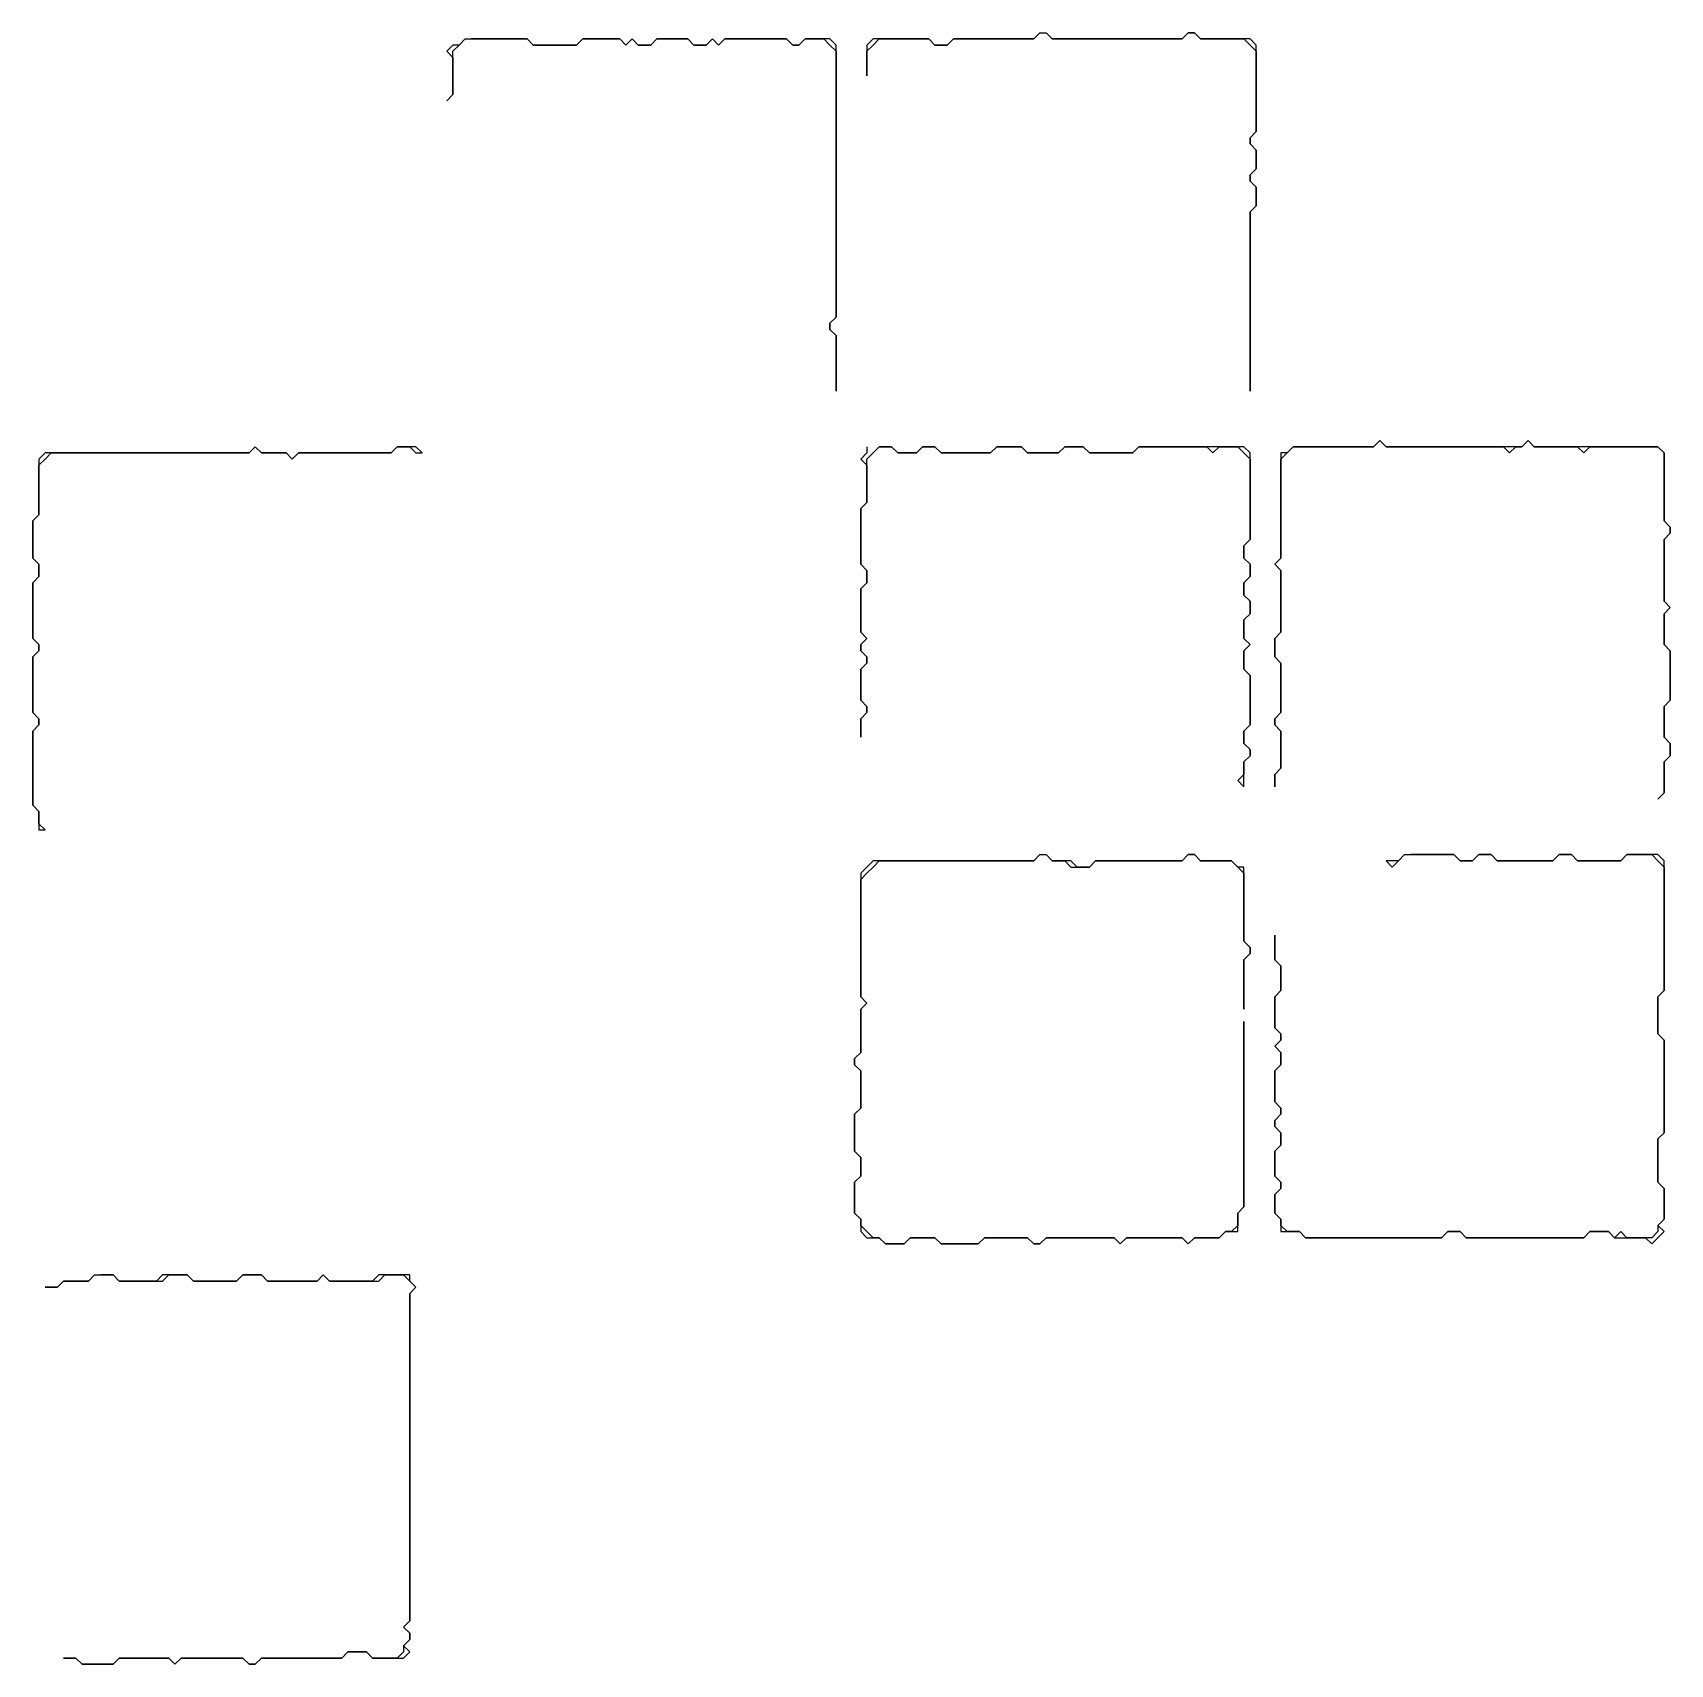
# Model space of a CAD drawing. Header units: metres. Extents: x 0 to 600, y 0 to 400.
# Drawn here: x 99.55 to 138.99, y 111.31 to 150.6 of the extents above; entities that cross this region are included whole.
import ezdxf

# ---------------------------------------------------------------- set-up
doc = ezdxf.new("R2010")
doc.units = ezdxf.units.M

msp = doc.modelspace()

# ---------------------------------------------------------------- linework, layer by layer
for points in [[(109.97, 150.446), (109.821, 150.298), (109.673, 150.298), (109.524, 150.149), (109.673, 150), (109.673, 149.851), (109.673, 149.702), (109.673, 149.554), (109.673, 149.405), (109.673, 149.256), (109.673, 149.107), (109.524, 148.958), (109.673, 149.107), (109.673, 149.256), (109.673, 149.405), (109.673, 149.554), (109.673, 149.702), (109.673, 149.851), (109.673, 150), (109.673, 150.149), (109.821, 150.298), (109.97, 150.446), (110.119, 150.446), (110.268, 150.446), (110.417, 150.446), (110.565, 150.446), (110.714, 150.446), (110.863, 150.446), (111.012, 150.446), (111.161, 150.446), (111.31, 150.446), (111.458, 150.446), (111.607, 150.298), (111.756, 150.298), (111.905, 150.298), (112.054, 150.298), (112.202, 150.298), (112.351, 150.298), (112.5, 150.298), (112.649, 150.298), (112.798, 150.446), (112.946, 150.446), (113.095, 150.446), (113.244, 150.446), (113.393, 150.446), (113.542, 150.446), (113.69, 150.446), (113.839, 150.298), (113.988, 150.446), (114.137, 150.298), (114.286, 150.298), (114.435, 150.298), (114.583, 150.446), (114.732, 150.446), (114.881, 150.446), (115.03, 150.446), (115.179, 150.446), (115.327, 150.446), (115.476, 150.298), (115.625, 150.298), (115.774, 150.298), (115.923, 150.446), (116.071, 150.298), (116.22, 150.446), (116.369, 150.446), (116.518, 150.446), (116.667, 150.446), (116.815, 150.446), (116.964, 150.446), (117.113, 150.446), (117.262, 150.446), (117.411, 150.446), (117.56, 150.446), (117.708, 150.446), (117.857, 150.298), (118.006, 150.298), (118.155, 150.446), (118.304, 150.446), (118.452, 150.446), (118.601, 150.446), (118.75, 150.298), (118.899, 150.149), (118.899, 150), (118.899, 149.851), (118.899, 149.702), (118.899, 149.554), (118.899, 149.405), (118.899, 149.256), (118.899, 149.107), (118.899, 148.958), (118.899, 148.81), (118.899, 148.661), (118.899, 148.512), (118.899, 148.363), (118.899, 148.214), (118.899, 148.065), (118.899, 147.917), (118.899, 147.768), (118.899, 147.619), (118.899, 147.47), (118.899, 147.321), (118.899, 147.173), (118.899, 147.024), (118.899, 146.875), (118.899, 146.726), (118.899, 146.577), (118.899, 146.429), (118.899, 146.28), (118.899, 146.131), (118.899, 145.982), (118.899, 145.833), (118.899, 145.685), (118.899, 145.536), (118.899, 145.387), (118.899, 145.238), (118.899, 145.089), (118.899, 144.94), (118.899, 144.792), (118.899, 144.643), (118.899, 144.494), (118.899, 144.345), (118.899, 144.196), (118.899, 144.048), (118.899, 143.899), (118.899, 143.75), (118.75, 143.601), (118.75, 143.452), (118.899, 143.304), (118.899, 143.155), (118.899, 143.006), (118.899, 142.857), (118.899, 142.708), (118.899, 142.56), (118.899, 142.411), (118.899, 142.262), (118.899, 142.113), (118.899, 141.964), (118.899, 142.113), (118.899, 142.262), (118.899, 142.411), (118.899, 142.56), (118.899, 142.708), (118.899, 142.857), (118.899, 143.006), (118.899, 143.155), (118.899, 143.304), (118.75, 143.452), (118.75, 143.601), (118.899, 143.75), (118.899, 143.899), (118.899, 144.048), (118.899, 144.196), (118.899, 144.345), (118.899, 144.494), (118.899, 144.643), (118.899, 144.792), (118.899, 144.94), (118.899, 145.089), (118.899, 145.238), (118.899, 145.387), (118.899, 145.536), (118.899, 145.685), (118.899, 145.833), (118.899, 145.982), (118.899, 146.131), (118.899, 146.28), (118.899, 146.429), (118.899, 146.577), (118.899, 146.726), (118.899, 146.875), (118.899, 147.024), (118.899, 147.173), (118.899, 147.321), (118.899, 147.47), (118.899, 147.619), (118.899, 147.768), (118.899, 147.917), (118.899, 148.065), (118.899, 148.214), (118.899, 148.363), (118.899, 148.512), (118.899, 148.661), (118.899, 148.81), (118.899, 148.958), (118.899, 149.107), (118.899, 149.256), (118.899, 149.405), (118.899, 149.554), (118.899, 149.702), (118.899, 149.851), (118.899, 150), (118.899, 150.149), (118.899, 150.298), (118.75, 150.446), (118.601, 150.446), (118.452, 150.446), (118.304, 150.446), (118.155, 150.446), (118.006, 150.298), (117.857, 150.298), (117.708, 150.446), (117.56, 150.446), (117.411, 150.446), (117.262, 150.446), (117.113, 150.446), (116.964, 150.446), (116.815, 150.446), (116.667, 150.446), (116.518, 150.446), (116.369, 150.446), (116.22, 150.446), (116.071, 150.298), (115.923, 150.446), (115.774, 150.298), (115.625, 150.298), (115.476, 150.298), (115.327, 150.446), (115.179, 150.446), (115.03, 150.446), (114.881, 150.446), (114.732, 150.446), (114.583, 150.446), (114.435, 150.298), (114.286, 150.298), (114.137, 150.298), (113.988, 150.446), (113.839, 150.298), (113.69, 150.446), (113.542, 150.446), (113.393, 150.446), (113.244, 150.446), (113.095, 150.446), (112.946, 150.446), (112.798, 150.446), (112.649, 150.298), (112.5, 150.298), (112.351, 150.298), (112.202, 150.298), (112.054, 150.298), (111.905, 150.298), (111.756, 150.298), (111.607, 150.298), (111.458, 150.446), (111.31, 150.446), (111.161, 150.446), (111.012, 150.446), (110.863, 150.446), (110.714, 150.446), (110.565, 150.446), (110.417, 150.446), (110.268, 150.446), (110.119, 150.446)], [(123.81, 150.595), (123.661, 150.446), (123.512, 150.446), (123.363, 150.446), (123.214, 150.446), (123.065, 150.446), (122.917, 150.446), (122.768, 150.446), (122.619, 150.446), (122.47, 150.446), (122.321, 150.446), (122.173, 150.446), (122.024, 150.446), (121.875, 150.446), (121.726, 150.446), (121.577, 150.298), (121.429, 150.298), (121.28, 150.298), (121.131, 150.446), (120.982, 150.446), (120.833, 150.446), (120.685, 150.446), (120.536, 150.446), (120.387, 150.446), (120.238, 150.446), (120.089, 150.446), (119.94, 150.446), (119.792, 150.446), (119.643, 150.298), (119.643, 150.149), (119.643, 150), (119.643, 149.851), (119.643, 149.702), (119.643, 149.554), (119.643, 149.702), (119.643, 149.851), (119.643, 150), (119.643, 150.149), (119.792, 150.298), (119.94, 150.446), (120.089, 150.446), (120.238, 150.446), (120.387, 150.446), (120.536, 150.446), (120.685, 150.446), (120.833, 150.446), (120.982, 150.446), (121.131, 150.446), (121.28, 150.298), (121.429, 150.298), (121.577, 150.298), (121.726, 150.446), (121.875, 150.446), (122.024, 150.446), (122.173, 150.446), (122.321, 150.446), (122.47, 150.446), (122.619, 150.446), (122.768, 150.446), (122.917, 150.446), (123.065, 150.446), (123.214, 150.446), (123.363, 150.446), (123.512, 150.446), (123.661, 150.446), (123.81, 150.595), (123.958, 150.595), (124.107, 150.446), (124.256, 150.446), (124.405, 150.446), (124.554, 150.446), (124.702, 150.446), (124.851, 150.446), (125, 150.446), (125.149, 150.446), (125.298, 150.446), (125.446, 150.446), (125.595, 150.446), (125.744, 150.446), (125.893, 150.446), (126.042, 150.446), (126.19, 150.446), (126.339, 150.446), (126.488, 150.446), (126.637, 150.446), (126.786, 150.446), (126.935, 150.446), (127.083, 150.446), (127.232, 150.446), (127.381, 150.595), (127.53, 150.595), (127.679, 150.446), (127.827, 150.446), (127.976, 150.446), (128.125, 150.446), (128.274, 150.446), (128.423, 150.446), (128.571, 150.446), (128.72, 150.446), (128.869, 150.298), (129.018, 150.149), (129.018, 150), (129.018, 149.851), (129.018, 149.702), (129.018, 149.554), (129.018, 149.405), (129.018, 149.256), (129.018, 149.107), (129.018, 148.958), (129.018, 148.81), (129.018, 148.661), (129.018, 148.512), (129.018, 148.363), (129.018, 148.214), (128.869, 148.065), (128.869, 147.917), (129.018, 147.768), (129.018, 147.619), (129.018, 147.47), (129.018, 147.321), (128.869, 147.173), (128.869, 147.024), (129.018, 146.875), (129.018, 146.726), (129.018, 146.577), (129.018, 146.429), (128.869, 146.28), (128.869, 146.131), (128.869, 145.982), (128.869, 145.833), (128.869, 145.685), (128.869, 145.536), (128.869, 145.387), (128.869, 145.238), (128.869, 145.089), (128.869, 144.94), (128.869, 144.792), (128.869, 144.643), (128.869, 144.494), (128.869, 144.345), (128.869, 144.196), (128.869, 144.048), (128.869, 143.899), (128.869, 143.75), (128.869, 143.601), (128.869, 143.452), (128.869, 143.304), (128.869, 143.155), (128.869, 143.006), (128.869, 142.857), (128.869, 142.708), (128.869, 142.56), (128.869, 142.411), (128.869, 142.262), (128.869, 142.113), (128.869, 141.964), (128.869, 142.113), (128.869, 142.262), (128.869, 142.411), (128.869, 142.56), (128.869, 142.708), (128.869, 142.857), (128.869, 143.006), (128.869, 143.155), (128.869, 143.304), (128.869, 143.452), (128.869, 143.601), (128.869, 143.75), (128.869, 143.899), (128.869, 144.048), (128.869, 144.196), (128.869, 144.345), (128.869, 144.494), (128.869, 144.643), (128.869, 144.792), (128.869, 144.94), (128.869, 145.089), (128.869, 145.238), (128.869, 145.387), (128.869, 145.536), (128.869, 145.685), (128.869, 145.833), (128.869, 145.982), (128.869, 146.131), (128.869, 146.28), (129.018, 146.429), (129.018, 146.577), (129.018, 146.726), (129.018, 146.875), (128.869, 147.024), (128.869, 147.173), (129.018, 147.321), (129.018, 147.47), (129.018, 147.619), (129.018, 147.768), (128.869, 147.917), (128.869, 148.065), (129.018, 148.214), (129.018, 148.363), (129.018, 148.512), (129.018, 148.661), (129.018, 148.81), (129.018, 148.958), (129.018, 149.107), (129.018, 149.256), (129.018, 149.405), (129.018, 149.554), (129.018, 149.702), (129.018, 149.851), (129.018, 150), (129.018, 150.149), (129.018, 150.298), (128.869, 150.446), (128.72, 150.446), (128.571, 150.446), (128.423, 150.446), (128.274, 150.446), (128.125, 150.446), (127.976, 150.446), (127.827, 150.446), (127.679, 150.446), (127.53, 150.595), (127.381, 150.595), (127.232, 150.446), (127.083, 150.446), (126.935, 150.446), (126.786, 150.446), (126.637, 150.446), (126.488, 150.446), (126.339, 150.446), (126.19, 150.446), (126.042, 150.446), (125.893, 150.446), (125.744, 150.446), (125.595, 150.446), (125.446, 150.446), (125.298, 150.446), (125.149, 150.446), (125, 150.446), (124.851, 150.446), (124.702, 150.446), (124.554, 150.446), (124.405, 150.446), (124.256, 150.446), (124.107, 150.446), (123.958, 150.595)], [(104.911, 140.625), (104.762, 140.476), (104.613, 140.476), (104.464, 140.476), (104.315, 140.476), (104.167, 140.476), (104.018, 140.476), (103.869, 140.476), (103.72, 140.476), (103.571, 140.476), (103.423, 140.476), (103.274, 140.476), (103.125, 140.476), (102.976, 140.476), (102.827, 140.476), (102.679, 140.476), (102.53, 140.476), (102.381, 140.476), (102.232, 140.476), (102.083, 140.476), (101.935, 140.476), (101.786, 140.476), (101.637, 140.476), (101.488, 140.476), (101.339, 140.476), (101.19, 140.476), (101.042, 140.476), (100.893, 140.476), (100.744, 140.476), (100.595, 140.476), (100.446, 140.476), (100.298, 140.476), (100.149, 140.476), (100, 140.476), (99.851, 140.476), (99.702, 140.327), (99.702, 140.179), (99.702, 140.03), (99.702, 139.881), (99.702, 139.732), (99.702, 139.583), (99.702, 139.435), (99.702, 139.286), (99.702, 139.137), (99.702, 138.988), (99.554, 138.839), (99.554, 138.69), (99.554, 138.542), (99.554, 138.393), (99.554, 138.244), (99.554, 138.095), (99.554, 137.946), (99.702, 137.798), (99.702, 137.649), (99.702, 137.5), (99.554, 137.351), (99.554, 137.202), (99.554, 137.054), (99.554, 136.905), (99.554, 136.756), (99.554, 136.607), (99.554, 136.458), (99.554, 136.31), (99.554, 136.161), (99.554, 136.012), (99.702, 135.863), (99.702, 135.714), (99.554, 135.565), (99.554, 135.417), (99.554, 135.268), (99.554, 135.119), (99.554, 134.97), (99.554, 134.821), (99.554, 134.673), (99.554, 134.524), (99.554, 134.375), (99.554, 134.226), (99.702, 134.077), (99.702, 133.929), (99.554, 133.78), (99.554, 133.631), (99.554, 133.482), (99.554, 133.333), (99.554, 133.185), (99.554, 133.036), (99.554, 132.887), (99.554, 132.738), (99.554, 132.589), (99.554, 132.44), (99.554, 132.292), (99.554, 132.143), (99.554, 131.994), (99.702, 131.845), (99.702, 131.696), (99.702, 131.548), (99.702, 131.399), (99.851, 131.399), (99.702, 131.548), (99.702, 131.696), (99.702, 131.845), (99.554, 131.994), (99.554, 132.143), (99.554, 132.292), (99.554, 132.44), (99.554, 132.589), (99.554, 132.738), (99.554, 132.887), (99.554, 133.036), (99.554, 133.185), (99.554, 133.333), (99.554, 133.482), (99.554, 133.631), (99.554, 133.78), (99.702, 133.929), (99.702, 134.077), (99.554, 134.226), (99.554, 134.375), (99.554, 134.524), (99.554, 134.673), (99.554, 134.821), (99.554, 134.97), (99.554, 135.119), (99.554, 135.268), (99.554, 135.417), (99.554, 135.565), (99.702, 135.714), (99.702, 135.863), (99.554, 136.012), (99.554, 136.161), (99.554, 136.31), (99.554, 136.458), (99.554, 136.607), (99.554, 136.756), (99.554, 136.905), (99.554, 137.054), (99.554, 137.202), (99.554, 137.351), (99.702, 137.5), (99.702, 137.649), (99.702, 137.798), (99.554, 137.946), (99.554, 138.095), (99.554, 138.244), (99.554, 138.393), (99.554, 138.542), (99.554, 138.69), (99.554, 138.839), (99.702, 138.988), (99.702, 139.137), (99.702, 139.286), (99.702, 139.435), (99.702, 139.583), (99.702, 139.732), (99.702, 139.881), (99.702, 140.03), (99.702, 140.179), (99.851, 140.327), (100, 140.476), (100.149, 140.476), (100.298, 140.476), (100.446, 140.476), (100.595, 140.476), (100.744, 140.476), (100.893, 140.476), (101.042, 140.476), (101.19, 140.476), (101.339, 140.476), (101.488, 140.476), (101.637, 140.476), (101.786, 140.476), (101.935, 140.476), (102.083, 140.476), (102.232, 140.476), (102.381, 140.476), (102.53, 140.476), (102.679, 140.476), (102.827, 140.476), (102.976, 140.476), (103.125, 140.476), (103.274, 140.476), (103.423, 140.476), (103.571, 140.476), (103.72, 140.476), (103.869, 140.476), (104.018, 140.476), (104.167, 140.476), (104.315, 140.476), (104.464, 140.476), (104.613, 140.476), (104.762, 140.476), (104.911, 140.625), (105.06, 140.476), (105.208, 140.476), (105.357, 140.476), (105.506, 140.476), (105.655, 140.476), (105.804, 140.327), (105.952, 140.476), (106.101, 140.476), (106.25, 140.476), (106.399, 140.476), (106.548, 140.476), (106.696, 140.476), (106.845, 140.476), (106.994, 140.476), (107.143, 140.476), (107.292, 140.476), (107.44, 140.476), (107.589, 140.476), (107.738, 140.476), (107.887, 140.476), (108.036, 140.476), (108.185, 140.476), (108.333, 140.625), (108.482, 140.625), (108.631, 140.625), (108.78, 140.476), (108.929, 140.476), (108.78, 140.625), (108.631, 140.625), (108.482, 140.625), (108.333, 140.625), (108.185, 140.476), (108.036, 140.476), (107.887, 140.476), (107.738, 140.476), (107.589, 140.476), (107.44, 140.476), (107.292, 140.476), (107.143, 140.476), (106.994, 140.476), (106.845, 140.476), (106.696, 140.476), (106.548, 140.476), (106.399, 140.476), (106.25, 140.476), (106.101, 140.476), (105.952, 140.476), (105.804, 140.327), (105.655, 140.476), (105.506, 140.476), (105.357, 140.476), (105.208, 140.476), (105.06, 140.476)], [(119.643, 140.625), (119.643, 140.476), (119.494, 140.327), (119.643, 140.179), (119.643, 140.03), (119.643, 139.881), (119.643, 139.732), (119.643, 139.583), (119.643, 139.435), (119.643, 139.286), (119.494, 139.137), (119.494, 138.988), (119.494, 138.839), (119.494, 138.69), (119.494, 138.542), (119.494, 138.393), (119.494, 138.244), (119.494, 138.095), (119.494, 137.946), (119.494, 137.798), (119.643, 137.649), (119.643, 137.5), (119.643, 137.351), (119.494, 137.202), (119.494, 137.054), (119.494, 136.905), (119.494, 136.756), (119.494, 136.607), (119.494, 136.458), (119.494, 136.31), (119.494, 136.161), (119.643, 136.012), (119.494, 135.863), (119.494, 135.714), (119.643, 135.565), (119.643, 135.417), (119.494, 135.268), (119.494, 135.119), (119.494, 134.97), (119.494, 134.821), (119.494, 134.673), (119.494, 134.524), (119.643, 134.375), (119.643, 134.226), (119.494, 134.077), (119.494, 133.929), (119.494, 133.78), (119.494, 133.631), (119.494, 133.78), (119.494, 133.929), (119.494, 134.077), (119.643, 134.226), (119.643, 134.375), (119.494, 134.524), (119.494, 134.673), (119.494, 134.821), (119.494, 134.97), (119.494, 135.119), (119.494, 135.268), (119.643, 135.417), (119.643, 135.565), (119.494, 135.714), (119.494, 135.863), (119.643, 136.012), (119.494, 136.161), (119.494, 136.31), (119.494, 136.458), (119.494, 136.607), (119.494, 136.756), (119.494, 136.905), (119.494, 137.054), (119.494, 137.202), (119.643, 137.351), (119.643, 137.5), (119.643, 137.649), (119.494, 137.798), (119.494, 137.946), (119.494, 138.095), (119.494, 138.244), (119.494, 138.393), (119.494, 138.542), (119.494, 138.69), (119.494, 138.839), (119.494, 138.988), (119.494, 139.137), (119.643, 139.286), (119.643, 139.435), (119.643, 139.583), (119.643, 139.732), (119.643, 139.881), (119.643, 140.03), (119.643, 140.179), (119.643, 140.327), (119.792, 140.476), (119.94, 140.625), (120.089, 140.625), (120.238, 140.625), (120.387, 140.476), (120.536, 140.476), (120.685, 140.476), (120.833, 140.476), (120.982, 140.625), (121.131, 140.625), (121.28, 140.625), (121.429, 140.476), (121.577, 140.476), (121.726, 140.476), (121.875, 140.476), (122.024, 140.476), (122.173, 140.476), (122.321, 140.476), (122.47, 140.476), (122.619, 140.476), (122.768, 140.625), (122.917, 140.625), (123.065, 140.625), (123.214, 140.625), (123.363, 140.625), (123.512, 140.476), (123.661, 140.476), (123.81, 140.476), (123.958, 140.476), (124.107, 140.476), (124.256, 140.476), (124.405, 140.625), (124.554, 140.625), (124.702, 140.625), (124.851, 140.625), (125, 140.476), (125.149, 140.476), (125.298, 140.476), (125.446, 140.476), (125.595, 140.476), (125.744, 140.476), (125.893, 140.476), (126.042, 140.476), (126.19, 140.625), (126.339, 140.625), (126.488, 140.625), (126.637, 140.625), (126.786, 140.625), (126.935, 140.625), (127.083, 140.625), (127.232, 140.625), (127.381, 140.625), (127.53, 140.625), (127.679, 140.625), (127.827, 140.625), (127.976, 140.476), (128.125, 140.625), (128.274, 140.625), (128.423, 140.625), (128.571, 140.625), (128.72, 140.476), (128.869, 140.327), (128.869, 140.179), (128.869, 140.03), (128.869, 139.881), (128.869, 139.732), (128.869, 139.583), (128.869, 139.435), (128.869, 139.286), (128.869, 139.137), (128.869, 138.988), (128.869, 138.839), (128.869, 138.69), (128.869, 138.542), (128.869, 138.393), (128.72, 138.244), (128.72, 138.095), (128.72, 137.946), (128.869, 137.798), (128.869, 137.649), (128.869, 137.5), (128.72, 137.351), (128.72, 137.202), (128.72, 137.054), (128.869, 136.905), (128.869, 136.756), (128.869, 136.607), (128.72, 136.458), (128.72, 136.31), (128.72, 136.161), (128.72, 136.012), (128.869, 135.863), (128.72, 135.714), (128.72, 135.565), (128.72, 135.417), (128.72, 135.268), (128.869, 135.119), (128.869, 134.97), (128.869, 134.821), (128.869, 134.673), (128.869, 134.524), (128.869, 134.375), (128.869, 134.226), (128.869, 134.077), (128.869, 133.929), (128.72, 133.78), (128.72, 133.631), (128.72, 133.482), (128.869, 133.333), (128.869, 133.185), (128.72, 133.036), (128.72, 132.887), (128.72, 132.738), (128.571, 132.589), (128.72, 132.44), (128.72, 132.589), (128.72, 132.738), (128.72, 132.887), (128.72, 133.036), (128.869, 133.185), (128.869, 133.333), (128.72, 133.482), (128.72, 133.631), (128.72, 133.78), (128.869, 133.929), (128.869, 134.077), (128.869, 134.226), (128.869, 134.375), (128.869, 134.524), (128.869, 134.673), (128.869, 134.821), (128.869, 134.97), (128.869, 135.119), (128.72, 135.268), (128.72, 135.417), (128.72, 135.565), (128.72, 135.714), (128.869, 135.863), (128.72, 136.012), (128.72, 136.161), (128.72, 136.31), (128.72, 136.458), (128.869, 136.607), (128.869, 136.756), (128.869, 136.905), (128.72, 137.054), (128.72, 137.202), (128.72, 137.351), (128.869, 137.5), (128.869, 137.649), (128.869, 137.798), (128.72, 137.946), (128.72, 138.095), (128.72, 138.244), (128.869, 138.393), (128.869, 138.542), (128.869, 138.69), (128.869, 138.839), (128.869, 138.988), (128.869, 139.137), (128.869, 139.286), (128.869, 139.435), (128.869, 139.583), (128.869, 139.732), (128.869, 139.881), (128.869, 140.03), (128.869, 140.179), (128.869, 140.327), (128.869, 140.476), (128.72, 140.625), (128.571, 140.625), (128.423, 140.625), (128.274, 140.625), (128.125, 140.625), (127.976, 140.625), (127.827, 140.625), (127.679, 140.625), (127.53, 140.625), (127.381, 140.625), (127.232, 140.625), (127.083, 140.625), (126.935, 140.625), (126.786, 140.625), (126.637, 140.625), (126.488, 140.625), (126.339, 140.625), (126.19, 140.625), (126.042, 140.476), (125.893, 140.476), (125.744, 140.476), (125.595, 140.476), (125.446, 140.476), (125.298, 140.476), (125.149, 140.476), (125, 140.476), (124.851, 140.625), (124.702, 140.625), (124.554, 140.625), (124.405, 140.625), (124.256, 140.476), (124.107, 140.476), (123.958, 140.476), (123.81, 140.476), (123.661, 140.476), (123.512, 140.476), (123.363, 140.625), (123.214, 140.625), (123.065, 140.625), (122.917, 140.625), (122.768, 140.625), (122.619, 140.476), (122.47, 140.476), (122.321, 140.476), (122.173, 140.476), (122.024, 140.476), (121.875, 140.476), (121.726, 140.476), (121.577, 140.476), (121.429, 140.476), (121.28, 140.625), (121.131, 140.625), (120.982, 140.625), (120.833, 140.476), (120.685, 140.476), (120.536, 140.476), (120.387, 140.476), (120.238, 140.625), (120.089, 140.625), (119.94, 140.625), (119.792, 140.476)], [(131.994, 140.774), (131.845, 140.625), (131.696, 140.625), (131.548, 140.625), (131.399, 140.625), (131.25, 140.625), (131.101, 140.625), (130.952, 140.625), (130.804, 140.625), (130.655, 140.625), (130.506, 140.625), (130.357, 140.625), (130.208, 140.625), (130.06, 140.625), (129.911, 140.625), (129.762, 140.476), (129.613, 140.476), (129.613, 140.327), (129.613, 140.179), (129.613, 140.03), (129.613, 139.881), (129.613, 139.732), (129.613, 139.583), (129.613, 139.435), (129.613, 139.286), (129.613, 139.137), (129.613, 138.988), (129.613, 138.839), (129.613, 138.69), (129.613, 138.542), (129.613, 138.393), (129.613, 138.244), (129.613, 138.095), (129.613, 137.946), (129.464, 137.798), (129.613, 137.649), (129.613, 137.5), (129.613, 137.351), (129.613, 137.202), (129.613, 137.054), (129.613, 136.905), (129.613, 136.756), (129.613, 136.607), (129.613, 136.458), (129.613, 136.31), (129.613, 136.161), (129.464, 136.012), (129.464, 135.863), (129.464, 135.714), (129.464, 135.565), (129.613, 135.417), (129.613, 135.268), (129.613, 135.119), (129.613, 134.97), (129.613, 134.821), (129.613, 134.673), (129.613, 134.524), (129.613, 134.375), (129.613, 134.226), (129.464, 134.077), (129.464, 133.929), (129.613, 133.78), (129.613, 133.631), (129.613, 133.482), (129.613, 133.333), (129.613, 133.185), (129.613, 133.036), (129.613, 132.887), (129.464, 132.738), (129.464, 132.589), (129.464, 132.44), (129.464, 132.589), (129.464, 132.738), (129.613, 132.887), (129.613, 133.036), (129.613, 133.185), (129.613, 133.333), (129.613, 133.482), (129.613, 133.631), (129.613, 133.78), (129.464, 133.929), (129.464, 134.077), (129.613, 134.226), (129.613, 134.375), (129.613, 134.524), (129.613, 134.673), (129.613, 134.821), (129.613, 134.97), (129.613, 135.119), (129.613, 135.268), (129.613, 135.417), (129.464, 135.565), (129.464, 135.714), (129.464, 135.863), (129.464, 136.012), (129.613, 136.161), (129.613, 136.31), (129.613, 136.458), (129.613, 136.607), (129.613, 136.756), (129.613, 136.905), (129.613, 137.054), (129.613, 137.202), (129.613, 137.351), (129.613, 137.5), (129.613, 137.649), (129.464, 137.798), (129.613, 137.946), (129.613, 138.095), (129.613, 138.244), (129.613, 138.393), (129.613, 138.542), (129.613, 138.69), (129.613, 138.839), (129.613, 138.988), (129.613, 139.137), (129.613, 139.286), (129.613, 139.435), (129.613, 139.583), (129.613, 139.732), (129.613, 139.881), (129.613, 140.03), (129.613, 140.179), (129.613, 140.327), (129.762, 140.476), (129.911, 140.625), (130.06, 140.625), (130.208, 140.625), (130.357, 140.625), (130.506, 140.625), (130.655, 140.625), (130.804, 140.625), (130.952, 140.625), (131.101, 140.625), (131.25, 140.625), (131.399, 140.625), (131.548, 140.625), (131.696, 140.625), (131.845, 140.625), (131.994, 140.774), (132.143, 140.625), (132.292, 140.625), (132.44, 140.625), (132.589, 140.625), (132.738, 140.625), (132.887, 140.625), (133.036, 140.625), (133.185, 140.625), (133.333, 140.625), (133.482, 140.625), (133.631, 140.625), (133.78, 140.625), (133.929, 140.625), (134.077, 140.625), (134.226, 140.625), (134.375, 140.625), (134.524, 140.625), (134.673, 140.625), (134.821, 140.625), (134.97, 140.625), (135.119, 140.476), (135.268, 140.625), (135.417, 140.625), (135.565, 140.774), (135.714, 140.625), (135.863, 140.625), (136.012, 140.625), (136.161, 140.625), (136.31, 140.625), (136.458, 140.625), (136.607, 140.625), (136.756, 140.625), (136.905, 140.476), (137.054, 140.625), (137.202, 140.625), (137.351, 140.625), (137.5, 140.625), (137.649, 140.625), (137.798, 140.625), (137.946, 140.625), (138.095, 140.625), (138.244, 140.625), (138.393, 140.625), (138.542, 140.625), (138.69, 140.625), (138.839, 140.476), (138.839, 140.327), (138.839, 140.179), (138.839, 140.03), (138.839, 139.881), (138.839, 139.732), (138.839, 139.583), (138.839, 139.435), (138.839, 139.286), (138.839, 139.137), (138.839, 138.988), (138.839, 138.839), (138.988, 138.69), (138.988, 138.542), (138.839, 138.393), (138.839, 138.244), (138.839, 138.095), (138.839, 137.946), (138.839, 137.798), (138.839, 137.649), (138.839, 137.5), (138.839, 137.351), (138.839, 137.202), (138.839, 137.054), (138.839, 136.905), (138.988, 136.756), (138.839, 136.607), (138.839, 136.458), (138.839, 136.31), (138.839, 136.161), (138.839, 136.012), (138.839, 135.863), (138.988, 135.714), (138.988, 135.565), (138.988, 135.417), (138.988, 135.268), (138.988, 135.119), (138.988, 134.97), (138.988, 134.821), (138.988, 134.673), (138.988, 134.524), (138.839, 134.375), (138.839, 134.226), (138.839, 134.077), (138.839, 133.929), (138.839, 133.78), (138.839, 133.631), (138.988, 133.482), (138.988, 133.333), (138.988, 133.185), (138.839, 133.036), (138.839, 132.887), (138.839, 132.738), (138.839, 132.589), (138.839, 132.44), (138.839, 132.292), (138.69, 132.143), (138.839, 132.292), (138.839, 132.44), (138.839, 132.589), (138.839, 132.738), (138.839, 132.887), (138.839, 133.036), (138.988, 133.185), (138.988, 133.333), (138.988, 133.482), (138.839, 133.631), (138.839, 133.78), (138.839, 133.929), (138.839, 134.077), (138.839, 134.226), (138.839, 134.375), (138.988, 134.524), (138.988, 134.673), (138.988, 134.821), (138.988, 134.97), (138.988, 135.119), (138.988, 135.268), (138.988, 135.417), (138.988, 135.565), (138.988, 135.714), (138.839, 135.863), (138.839, 136.012), (138.839, 136.161), (138.839, 136.31), (138.839, 136.458), (138.839, 136.607), (138.988, 136.756), (138.839, 136.905), (138.839, 137.054), (138.839, 137.202), (138.839, 137.351), (138.839, 137.5), (138.839, 137.649), (138.839, 137.798), (138.839, 137.946), (138.839, 138.095), (138.839, 138.244), (138.839, 138.393), (138.988, 138.542), (138.988, 138.69), (138.839, 138.839), (138.839, 138.988), (138.839, 139.137), (138.839, 139.286), (138.839, 139.435), (138.839, 139.583), (138.839, 139.732), (138.839, 139.881), (138.839, 140.03), (138.839, 140.179), (138.839, 140.327), (138.839, 140.476), (138.69, 140.625), (138.542, 140.625), (138.393, 140.625), (138.244, 140.625), (138.095, 140.625), (137.946, 140.625), (137.798, 140.625), (137.649, 140.625), (137.5, 140.625), (137.351, 140.625), (137.202, 140.625), (137.054, 140.625), (136.905, 140.625), (136.756, 140.625), (136.607, 140.625), (136.458, 140.625), (136.31, 140.625), (136.161, 140.625), (136.012, 140.625), (135.863, 140.625), (135.714, 140.625), (135.565, 140.774), (135.417, 140.625), (135.268, 140.625), (135.119, 140.625), (134.97, 140.625), (134.821, 140.625), (134.673, 140.625), (134.524, 140.625), (134.375, 140.625), (134.226, 140.625), (134.077, 140.625), (133.929, 140.625), (133.78, 140.625), (133.631, 140.625), (133.482, 140.625), (133.333, 140.625), (133.185, 140.625), (133.036, 140.625), (132.887, 140.625), (132.738, 140.625), (132.589, 140.625), (132.44, 140.625), (132.292, 140.625), (132.143, 140.625)], [(123.81, 130.804), (123.661, 130.655), (123.512, 130.655), (123.363, 130.655), (123.214, 130.655), (123.065, 130.655), (122.917, 130.655), (122.768, 130.655), (122.619, 130.655), (122.47, 130.655), (122.321, 130.655), (122.173, 130.655), (122.024, 130.655), (121.875, 130.655), (121.726, 130.655), (121.577, 130.655), (121.429, 130.655), (121.28, 130.655), (121.131, 130.655), (120.982, 130.655), (120.833, 130.655), (120.685, 130.655), (120.536, 130.655), (120.387, 130.655), (120.238, 130.655), (120.089, 130.655), (119.94, 130.655), (119.792, 130.655), (119.643, 130.506), (119.494, 130.357), (119.494, 130.208), (119.494, 130.06), (119.494, 129.911), (119.494, 129.762), (119.494, 129.613), (119.494, 129.464), (119.494, 129.315), (119.494, 129.167), (119.494, 129.018), (119.494, 128.869), (119.494, 128.72), (119.494, 128.571), (119.494, 128.423), (119.494, 128.274), (119.494, 128.125), (119.494, 127.976), (119.494, 127.827), (119.494, 127.679), (119.494, 127.53), (119.494, 127.381), (119.643, 127.232), (119.494, 127.083), (119.494, 126.935), (119.494, 126.786), (119.494, 126.637), (119.494, 126.488), (119.494, 126.339), (119.494, 126.19), (119.494, 126.042), (119.345, 125.893), (119.345, 125.744), (119.494, 125.595), (119.494, 125.446), (119.494, 125.298), (119.494, 125.149), (119.494, 125), (119.494, 124.851), (119.494, 124.702), (119.345, 124.554), (119.345, 124.405), (119.345, 124.256), (119.345, 124.107), (119.345, 123.958), (119.345, 123.81), (119.345, 123.661), (119.494, 123.512), (119.494, 123.363), (119.494, 123.214), (119.494, 123.065), (119.345, 122.917), (119.345, 122.768), (119.345, 122.619), (119.345, 122.47), (119.345, 122.321), (119.345, 122.173), (119.494, 122.024), (119.494, 121.875), (119.494, 121.726), (119.643, 121.577), (119.792, 121.577), (119.94, 121.577), (120.089, 121.429), (120.238, 121.429), (120.387, 121.429), (120.536, 121.429), (120.685, 121.577), (120.833, 121.577), (120.982, 121.577), (121.131, 121.577), (121.28, 121.577), (121.429, 121.429), (121.577, 121.429), (121.726, 121.429), (121.875, 121.429), (122.024, 121.429), (122.173, 121.429), (122.321, 121.429), (122.47, 121.577), (122.619, 121.577), (122.768, 121.577), (122.917, 121.577), (123.065, 121.577), (123.214, 121.577), (123.363, 121.577), (123.512, 121.577), (123.661, 121.429), (123.81, 121.429), (123.958, 121.577), (124.107, 121.577), (124.256, 121.577), (124.405, 121.577), (124.554, 121.577), (124.702, 121.577), (124.851, 121.577), (125, 121.577), (125.149, 121.577), (125.298, 121.577), (125.446, 121.577), (125.595, 121.577), (125.744, 121.429), (125.893, 121.577), (126.042, 121.577), (126.19, 121.577), (126.339, 121.577), (126.488, 121.577), (126.637, 121.577), (126.786, 121.577), (126.935, 121.577), (127.083, 121.577), (127.232, 121.577), (127.381, 121.429), (127.53, 121.577), (127.679, 121.577), (127.827, 121.577), (127.976, 121.577), (128.125, 121.577), (128.274, 121.726), (128.423, 121.726), (128.571, 121.726), (128.571, 121.875), (128.571, 122.024), (128.571, 122.173), (128.72, 122.321), (128.72, 122.47), (128.72, 122.619), (128.72, 122.768), (128.72, 122.917), (128.72, 123.065), (128.72, 123.214), (128.72, 123.363), (128.72, 123.512), (128.72, 123.661), (128.72, 123.81), (128.72, 123.958), (128.72, 124.107), (128.72, 124.256), (128.72, 124.405), (128.72, 124.554), (128.72, 124.702), (128.72, 124.851), (128.72, 125), (128.72, 125.149), (128.72, 125.298), (128.72, 125.446), (128.72, 125.595), (128.72, 125.744), (128.72, 125.893), (128.72, 126.042), (128.72, 126.19), (128.72, 126.339), (128.72, 126.488), (128.72, 126.637), (128.72, 126.786), (128.72, 126.637), (128.72, 126.488), (128.72, 126.339), (128.72, 126.19), (128.72, 126.042), (128.72, 125.893), (128.72, 125.744), (128.72, 125.595), (128.72, 125.446), (128.72, 125.298), (128.72, 125.149), (128.72, 125), (128.72, 124.851), (128.72, 124.702), (128.72, 124.554), (128.72, 124.405), (128.72, 124.256), (128.72, 124.107), (128.72, 123.958), (128.72, 123.81), (128.72, 123.661), (128.72, 123.512), (128.72, 123.363), (128.72, 123.214), (128.72, 123.065), (128.72, 122.917), (128.72, 122.768), (128.72, 122.619), (128.72, 122.47), (128.72, 122.321), (128.571, 122.173), (128.571, 122.024), (128.571, 121.875), (128.423, 121.726), (128.274, 121.726), (128.125, 121.577), (127.976, 121.577), (127.827, 121.577), (127.679, 121.577), (127.53, 121.577), (127.381, 121.429), (127.232, 121.577), (127.083, 121.577), (126.935, 121.577), (126.786, 121.577), (126.637, 121.577), (126.488, 121.577), (126.339, 121.577), (126.19, 121.577), (126.042, 121.577), (125.893, 121.577), (125.744, 121.429), (125.595, 121.577), (125.446, 121.577), (125.298, 121.577), (125.149, 121.577), (125, 121.577), (124.851, 121.577), (124.702, 121.577), (124.554, 121.577), (124.405, 121.577), (124.256, 121.577), (124.107, 121.577), (123.958, 121.577), (123.81, 121.429), (123.661, 121.429), (123.512, 121.577), (123.363, 121.577), (123.214, 121.577), (123.065, 121.577), (122.917, 121.577), (122.768, 121.577), (122.619, 121.577), (122.47, 121.577), (122.321, 121.429), (122.173, 121.429), (122.024, 121.429), (121.875, 121.429), (121.726, 121.429), (121.577, 121.429), (121.429, 121.429), (121.28, 121.577), (121.131, 121.577), (120.982, 121.577), (120.833, 121.577), (120.685, 121.577), (120.536, 121.429), (120.387, 121.429), (120.238, 121.429), (120.089, 121.429), (119.94, 121.577), (119.792, 121.577), (119.643, 121.726), (119.494, 121.875), (119.494, 122.024), (119.345, 122.173), (119.345, 122.321), (119.345, 122.47), (119.345, 122.619), (119.345, 122.768), (119.345, 122.917), (119.494, 123.065), (119.494, 123.214), (119.494, 123.363), (119.494, 123.512), (119.345, 123.661), (119.345, 123.81), (119.345, 123.958), (119.345, 124.107), (119.345, 124.256), (119.345, 124.405), (119.345, 124.554), (119.494, 124.702), (119.494, 124.851), (119.494, 125), (119.494, 125.149), (119.494, 125.298), (119.494, 125.446), (119.494, 125.595), (119.345, 125.744), (119.345, 125.893), (119.494, 126.042), (119.494, 126.19), (119.494, 126.339), (119.494, 126.488), (119.494, 126.637), (119.494, 126.786), (119.494, 126.935), (119.494, 127.083), (119.643, 127.232), (119.494, 127.381), (119.494, 127.53), (119.494, 127.679), (119.494, 127.827), (119.494, 127.976), (119.494, 128.125), (119.494, 128.274), (119.494, 128.423), (119.494, 128.571), (119.494, 128.72), (119.494, 128.869), (119.494, 129.018), (119.494, 129.167), (119.494, 129.315), (119.494, 129.464), (119.494, 129.613), (119.494, 129.762), (119.494, 129.911), (119.494, 130.06), (119.494, 130.208), (119.643, 130.357), (119.792, 130.506), (119.94, 130.655), (120.089, 130.655), (120.238, 130.655), (120.387, 130.655), (120.536, 130.655), (120.685, 130.655), (120.833, 130.655), (120.982, 130.655), (121.131, 130.655), (121.28, 130.655), (121.429, 130.655), (121.577, 130.655), (121.726, 130.655), (121.875, 130.655), (122.024, 130.655), (122.173, 130.655), (122.321, 130.655), (122.47, 130.655), (122.619, 130.655), (122.768, 130.655), (122.917, 130.655), (123.065, 130.655), (123.214, 130.655), (123.363, 130.655), (123.512, 130.655), (123.661, 130.655), (123.81, 130.804), (123.958, 130.804), (124.107, 130.655), (124.256, 130.655), (124.405, 130.655), (124.554, 130.506), (124.702, 130.506), (124.851, 130.506), (125, 130.506), (125.149, 130.655), (125.298, 130.655), (125.446, 130.655), (125.595, 130.655), (125.744, 130.655), (125.893, 130.655), (126.042, 130.655), (126.19, 130.655), (126.339, 130.655), (126.488, 130.655), (126.637, 130.655), (126.786, 130.655), (126.935, 130.655), (127.083, 130.655), (127.232, 130.655), (127.381, 130.804), (127.53, 130.804), (127.679, 130.655), (127.827, 130.655), (127.976, 130.655), (128.125, 130.655), (128.274, 130.655), (128.423, 130.655), (128.571, 130.506), (128.72, 130.357), (128.72, 130.208), (128.72, 130.06), (128.72, 129.911), (128.72, 129.762), (128.72, 129.613), (128.72, 129.464), (128.72, 129.315), (128.72, 129.167), (128.72, 129.018), (128.72, 128.869), (128.72, 128.72), (128.869, 128.571), (128.869, 128.423), (128.72, 128.274), (128.72, 128.125), (128.72, 127.976), (128.72, 127.827), (128.72, 127.679), (128.72, 127.53), (128.72, 127.381), (128.72, 127.232), (128.72, 127.083), (128.72, 127.232), (128.72, 127.381), (128.72, 127.53), (128.72, 127.679), (128.72, 127.827), (128.72, 127.976), (128.72, 128.125), (128.72, 128.274), (128.869, 128.423), (128.869, 128.571), (128.72, 128.72), (128.72, 128.869), (128.72, 129.018), (128.72, 129.167), (128.72, 129.315), (128.72, 129.464), (128.72, 129.613), (128.72, 129.762), (128.72, 129.911), (128.72, 130.06), (128.72, 130.208), (128.72, 130.357), (128.72, 130.506), (128.571, 130.506), (128.423, 130.655), (128.274, 130.655), (128.125, 130.655), (127.976, 130.655), (127.827, 130.655), (127.679, 130.655), (127.53, 130.804), (127.381, 130.804), (127.232, 130.655), (127.083, 130.655), (126.935, 130.655), (126.786, 130.655), (126.637, 130.655), (126.488, 130.655), (126.339, 130.655), (126.19, 130.655), (126.042, 130.655), (125.893, 130.655), (125.744, 130.655), (125.595, 130.655), (125.446, 130.655), (125.298, 130.655), (125.149, 130.655), (125, 130.506), (124.851, 130.506), (124.702, 130.506), (124.554, 130.655), (124.405, 130.655), (124.256, 130.655), (124.107, 130.655), (123.958, 130.804)], [(132.589, 130.804), (132.44, 130.655), (132.292, 130.655), (132.143, 130.655), (132.292, 130.506), (132.44, 130.655), (132.589, 130.804), (132.738, 130.804), (132.887, 130.804), (133.036, 130.804), (133.185, 130.804), (133.333, 130.804), (133.482, 130.804), (133.631, 130.804), (133.78, 130.804), (133.929, 130.655), (134.077, 130.655), (134.226, 130.655), (134.375, 130.804), (134.524, 130.804), (134.673, 130.804), (134.821, 130.655), (134.97, 130.655), (135.119, 130.655), (135.268, 130.655), (135.417, 130.655), (135.565, 130.655), (135.714, 130.655), (135.863, 130.655), (136.012, 130.655), (136.161, 130.655), (136.31, 130.804), (136.458, 130.804), (136.607, 130.804), (136.756, 130.655), (136.905, 130.655), (137.054, 130.655), (137.202, 130.655), (137.351, 130.655), (137.5, 130.655), (137.649, 130.655), (137.798, 130.655), (137.946, 130.804), (138.095, 130.804), (138.244, 130.804), (138.393, 130.804), (138.542, 130.804), (138.69, 130.655), (138.839, 130.506), (138.839, 130.357), (138.839, 130.208), (138.839, 130.06), (138.839, 129.911), (138.839, 129.762), (138.839, 129.613), (138.839, 129.464), (138.839, 129.315), (138.839, 129.167), (138.839, 129.018), (138.839, 128.869), (138.839, 128.72), (138.839, 128.571), (138.839, 128.423), (138.839, 128.274), (138.839, 128.125), (138.839, 127.976), (138.839, 127.827), (138.839, 127.679), (138.839, 127.53), (138.69, 127.381), (138.69, 127.232), (138.69, 127.083), (138.69, 126.935), (138.69, 126.786), (138.69, 126.637), (138.69, 126.488), (138.839, 126.339), (138.839, 126.19), (138.839, 126.042), (138.839, 125.893), (138.839, 125.744), (138.839, 125.595), (138.839, 125.446), (138.839, 125.298), (138.839, 125.149), (138.839, 125), (138.839, 124.851), (138.839, 124.702), (138.839, 124.554), (138.839, 124.405), (138.839, 124.256), (138.839, 124.107), (138.69, 123.958), (138.69, 123.81), (138.69, 123.661), (138.69, 123.512), (138.69, 123.363), (138.69, 123.214), (138.69, 123.065), (138.69, 122.917), (138.839, 122.768), (138.839, 122.619), (138.839, 122.47), (138.839, 122.321), (138.839, 122.173), (138.839, 122.024), (138.69, 121.875), (138.69, 121.726), (138.542, 121.577), (138.393, 121.577), (138.244, 121.577), (138.095, 121.577), (137.946, 121.577), (137.798, 121.726), (137.649, 121.577), (137.5, 121.726), (137.351, 121.726), (137.202, 121.726), (137.054, 121.726), (136.905, 121.577), (136.756, 121.577), (136.607, 121.577), (136.458, 121.577), (136.31, 121.577), (136.161, 121.577), (136.012, 121.577), (135.863, 121.577), (135.714, 121.577), (135.565, 121.577), (135.417, 121.577), (135.268, 121.577), (135.119, 121.577), (134.97, 121.577), (134.821, 121.577), (134.673, 121.577), (134.524, 121.577), (134.375, 121.577), (134.226, 121.577), (134.077, 121.577), (133.929, 121.726), (133.78, 121.726), (133.631, 121.726), (133.482, 121.577), (133.333, 121.577), (133.185, 121.577), (133.036, 121.577), (132.887, 121.577), (132.738, 121.577), (132.589, 121.577), (132.44, 121.577), (132.292, 121.577), (132.143, 121.577), (131.994, 121.577), (131.845, 121.577), (131.696, 121.577), (131.548, 121.577), (131.399, 121.577), (131.25, 121.577), (131.101, 121.577), (130.952, 121.577), (130.804, 121.577), (130.655, 121.577), (130.506, 121.577), (130.357, 121.577), (130.208, 121.577), (130.06, 121.726), (129.911, 121.726), (129.762, 121.726), (129.613, 121.875), (129.613, 122.024), (129.464, 122.173), (129.464, 122.321), (129.464, 122.47), (129.464, 122.619), (129.613, 122.768), (129.613, 122.917), (129.464, 123.065), (129.464, 123.214), (129.464, 123.363), (129.464, 123.512), (129.464, 123.661), (129.613, 123.81), (129.613, 123.958), (129.613, 124.107), (129.464, 124.256), (129.464, 124.405), (129.613, 124.554), (129.613, 124.702), (129.464, 124.851), (129.464, 125), (129.464, 125.149), (129.464, 125.298), (129.464, 125.446), (129.464, 125.595), (129.613, 125.744), (129.613, 125.893), (129.613, 126.042), (129.464, 126.19), (129.613, 126.339), (129.613, 126.488), (129.464, 126.637), (129.464, 126.786), (129.464, 126.935), (129.464, 127.083), (129.464, 127.232), (129.464, 127.381), (129.613, 127.53), (129.613, 127.679), (129.613, 127.827), (129.613, 127.976), (129.613, 128.125), (129.464, 128.274), (129.464, 128.423), (129.464, 128.571), (129.464, 128.72), (129.464, 128.869), (129.464, 128.72), (129.464, 128.571), (129.464, 128.423), (129.464, 128.274), (129.613, 128.125), (129.613, 127.976), (129.613, 127.827), (129.613, 127.679), (129.613, 127.53), (129.464, 127.381), (129.464, 127.232), (129.464, 127.083), (129.464, 126.935), (129.464, 126.786), (129.464, 126.637), (129.613, 126.488), (129.613, 126.339), (129.464, 126.19), (129.613, 126.042), (129.613, 125.893), (129.613, 125.744), (129.464, 125.595), (129.464, 125.446), (129.464, 125.298), (129.464, 125.149), (129.464, 125), (129.464, 124.851), (129.613, 124.702), (129.613, 124.554), (129.464, 124.405), (129.464, 124.256), (129.613, 124.107), (129.613, 123.958), (129.613, 123.81), (129.464, 123.661), (129.464, 123.512), (129.464, 123.363), (129.464, 123.214), (129.464, 123.065), (129.613, 122.917), (129.613, 122.768), (129.464, 122.619), (129.464, 122.47), (129.464, 122.321), (129.464, 122.173), (129.613, 122.024), (129.613, 121.875), (129.613, 121.726), (129.762, 121.726), (129.911, 121.726), (130.06, 121.726), (130.208, 121.577), (130.357, 121.577), (130.506, 121.577), (130.655, 121.577), (130.804, 121.577), (130.952, 121.577), (131.101, 121.577), (131.25, 121.577), (131.399, 121.577), (131.548, 121.577), (131.696, 121.577), (131.845, 121.577), (131.994, 121.577), (132.143, 121.577), (132.292, 121.577), (132.44, 121.577), (132.589, 121.577), (132.738, 121.577), (132.887, 121.577), (133.036, 121.577), (133.185, 121.577), (133.333, 121.577), (133.482, 121.577), (133.631, 121.726), (133.78, 121.726), (133.929, 121.726), (134.077, 121.577), (134.226, 121.577), (134.375, 121.577), (134.524, 121.577), (134.673, 121.577), (134.821, 121.577), (134.97, 121.577), (135.119, 121.577), (135.268, 121.577), (135.417, 121.577), (135.565, 121.577), (135.714, 121.577), (135.863, 121.577), (136.012, 121.577), (136.161, 121.577), (136.31, 121.577), (136.458, 121.577), (136.607, 121.577), (136.756, 121.577), (136.905, 121.577), (137.054, 121.726), (137.202, 121.726), (137.351, 121.726), (137.5, 121.726), (137.649, 121.577), (137.798, 121.577), (137.946, 121.577), (138.095, 121.577), (138.244, 121.577), (138.393, 121.577), (138.542, 121.429), (138.69, 121.577), (138.839, 121.726), (138.69, 121.875), (138.839, 122.024), (138.839, 122.173), (138.839, 122.321), (138.839, 122.47), (138.839, 122.619), (138.839, 122.768), (138.69, 122.917), (138.69, 123.065), (138.69, 123.214), (138.69, 123.363), (138.69, 123.512), (138.69, 123.661), (138.69, 123.81), (138.69, 123.958), (138.839, 124.107), (138.839, 124.256), (138.839, 124.405), (138.839, 124.554), (138.839, 124.702), (138.839, 124.851), (138.839, 125), (138.839, 125.149), (138.839, 125.298), (138.839, 125.446), (138.839, 125.595), (138.839, 125.744), (138.839, 125.893), (138.839, 126.042), (138.839, 126.19), (138.839, 126.339), (138.69, 126.488), (138.69, 126.637), (138.69, 126.786), (138.69, 126.935), (138.69, 127.083), (138.69, 127.232), (138.69, 127.381), (138.839, 127.53), (138.839, 127.679), (138.839, 127.827), (138.839, 127.976), (138.839, 128.125), (138.839, 128.274), (138.839, 128.423), (138.839, 128.571), (138.839, 128.72), (138.839, 128.869), (138.839, 129.018), (138.839, 129.167), (138.839, 129.315), (138.839, 129.464), (138.839, 129.613), (138.839, 129.762), (138.839, 129.911), (138.839, 130.06), (138.839, 130.208), (138.839, 130.357), (138.839, 130.506), (138.839, 130.655), (138.69, 130.804), (138.542, 130.804), (138.393, 130.804), (138.244, 130.804), (138.095, 130.804), (137.946, 130.804), (137.798, 130.655), (137.649, 130.655), (137.5, 130.655), (137.351, 130.655), (137.202, 130.655), (137.054, 130.655), (136.905, 130.655), (136.756, 130.655), (136.607, 130.804), (136.458, 130.804), (136.31, 130.804), (136.161, 130.655), (136.012, 130.655), (135.863, 130.655), (135.714, 130.655), (135.565, 130.655), (135.417, 130.655), (135.268, 130.655), (135.119, 130.655), (134.97, 130.655), (134.821, 130.655), (134.673, 130.804), (134.524, 130.804), (134.375, 130.804), (134.226, 130.655), (134.077, 130.655), (133.929, 130.655), (133.78, 130.804), (133.631, 130.804), (133.482, 130.804), (133.333, 130.804), (133.185, 130.804), (133.036, 130.804), (132.887, 130.804), (132.738, 130.804)], [(101.042, 120.685), (100.893, 120.536), (100.744, 120.536), (100.595, 120.536), (100.446, 120.536), (100.298, 120.536), (100.149, 120.387), (100, 120.387), (99.851, 120.387), (100, 120.387), (100.149, 120.387), (100.298, 120.536), (100.446, 120.536), (100.595, 120.536), (100.744, 120.536), (100.893, 120.536), (101.042, 120.685), (101.19, 120.685), (101.339, 120.685), (101.488, 120.685), (101.637, 120.536), (101.786, 120.536), (101.935, 120.536), (102.083, 120.536), (102.232, 120.536), (102.381, 120.536), (102.53, 120.536), (102.679, 120.536), (102.827, 120.685), (102.976, 120.685), (103.125, 120.685), (103.274, 120.685), (103.423, 120.536), (103.571, 120.536), (103.72, 120.536), (103.869, 120.536), (104.018, 120.536), (104.167, 120.536), (104.315, 120.536), (104.464, 120.536), (104.613, 120.685), (104.762, 120.685), (104.911, 120.685), (105.06, 120.685), (105.208, 120.536), (105.357, 120.536), (105.506, 120.536), (105.655, 120.536), (105.804, 120.536), (105.952, 120.536), (106.101, 120.536), (106.25, 120.536), (106.399, 120.536), (106.548, 120.685), (106.696, 120.536), (106.845, 120.536), (106.994, 120.536), (107.143, 120.536), (107.292, 120.536), (107.44, 120.536), (107.589, 120.536), (107.738, 120.536), (107.887, 120.536), (108.036, 120.685), (108.185, 120.685), (108.333, 120.685), (108.482, 120.685), (108.631, 120.536), (108.78, 120.387), (108.631, 120.238), (108.631, 120.089), (108.631, 119.94), (108.631, 119.792), (108.631, 119.643), (108.631, 119.494), (108.631, 119.345), (108.631, 119.196), (108.631, 119.048), (108.631, 118.899), (108.631, 118.75), (108.631, 118.601), (108.631, 118.452), (108.631, 118.304), (108.631, 118.155), (108.631, 118.006), (108.631, 117.857), (108.631, 117.708), (108.631, 117.56), (108.631, 117.411), (108.631, 117.262), (108.631, 117.113), (108.631, 116.964), (108.631, 116.815), (108.631, 116.667), (108.631, 116.518), (108.631, 116.369), (108.631, 116.22), (108.631, 116.071), (108.631, 115.923), (108.631, 115.774), (108.631, 115.625), (108.631, 115.476), (108.631, 115.327), (108.631, 115.179), (108.631, 115.03), (108.631, 114.881), (108.631, 114.732), (108.631, 114.583), (108.631, 114.435), (108.631, 114.286), (108.631, 114.137), (108.631, 113.988), (108.631, 113.839), (108.631, 113.69), (108.631, 113.542), (108.631, 113.393), (108.631, 113.244), (108.631, 113.095), (108.631, 112.946), (108.631, 112.798), (108.631, 112.649), (108.631, 112.5), (108.631, 112.351), (108.482, 112.202), (108.631, 112.054), (108.631, 111.905), (108.482, 111.756), (108.482, 111.607), (108.333, 111.458), (108.185, 111.458), (108.036, 111.458), (107.887, 111.458), (107.738, 111.458), (107.589, 111.607), (107.44, 111.607), (107.292, 111.607), (107.143, 111.607), (106.994, 111.458), (106.845, 111.458), (106.696, 111.458), (106.548, 111.458), (106.399, 111.458), (106.25, 111.458), (106.101, 111.458), (105.952, 111.458), (105.804, 111.458), (105.655, 111.458), (105.506, 111.458), (105.357, 111.458), (105.208, 111.458), (105.06, 111.458), (104.911, 111.31), (104.762, 111.31), (104.613, 111.458), (104.464, 111.458), (104.315, 111.458), (104.167, 111.458), (104.018, 111.458), (103.869, 111.458), (103.72, 111.458), (103.571, 111.458), (103.423, 111.458), (103.274, 111.458), (103.125, 111.458), (102.976, 111.31), (102.827, 111.458), (102.679, 111.458), (102.53, 111.458), (102.381, 111.458), (102.232, 111.458), (102.083, 111.458), (101.935, 111.458), (101.786, 111.458), (101.637, 111.458), (101.488, 111.31), (101.339, 111.31), (101.19, 111.31), (101.042, 111.31), (100.893, 111.31), (100.744, 111.31), (100.595, 111.458), (100.446, 111.458), (100.298, 111.458), (100.446, 111.458), (100.595, 111.458), (100.744, 111.31), (100.893, 111.31), (101.042, 111.31), (101.19, 111.31), (101.339, 111.31), (101.488, 111.31), (101.637, 111.458), (101.786, 111.458), (101.935, 111.458), (102.083, 111.458), (102.232, 111.458), (102.381, 111.458), (102.53, 111.458), (102.679, 111.458), (102.827, 111.458), (102.976, 111.31), (103.125, 111.458), (103.274, 111.458), (103.423, 111.458), (103.571, 111.458), (103.72, 111.458), (103.869, 111.458), (104.018, 111.458), (104.167, 111.458), (104.315, 111.458), (104.464, 111.458), (104.613, 111.458), (104.762, 111.31), (104.911, 111.31), (105.06, 111.458), (105.208, 111.458), (105.357, 111.458), (105.506, 111.458), (105.655, 111.458), (105.804, 111.458), (105.952, 111.458), (106.101, 111.458), (106.25, 111.458), (106.399, 111.458), (106.548, 111.458), (106.696, 111.458), (106.845, 111.458), (106.994, 111.458), (107.143, 111.607), (107.292, 111.607), (107.44, 111.607), (107.589, 111.607), (107.738, 111.458), (107.887, 111.458), (108.036, 111.458), (108.185, 111.458), (108.333, 111.458), (108.482, 111.458), (108.631, 111.607), (108.482, 111.756), (108.631, 111.905), (108.631, 112.054), (108.482, 112.202), (108.631, 112.351), (108.631, 112.5), (108.631, 112.649), (108.631, 112.798), (108.631, 112.946), (108.631, 113.095), (108.631, 113.244), (108.631, 113.393), (108.631, 113.542), (108.631, 113.69), (108.631, 113.839), (108.631, 113.988), (108.631, 114.137), (108.631, 114.286), (108.631, 114.435), (108.631, 114.583), (108.631, 114.732), (108.631, 114.881), (108.631, 115.03), (108.631, 115.179), (108.631, 115.327), (108.631, 115.476), (108.631, 115.625), (108.631, 115.774), (108.631, 115.923), (108.631, 116.071), (108.631, 116.22), (108.631, 116.369), (108.631, 116.518), (108.631, 116.667), (108.631, 116.815), (108.631, 116.964), (108.631, 117.113), (108.631, 117.262), (108.631, 117.411), (108.631, 117.56), (108.631, 117.708), (108.631, 117.857), (108.631, 118.006), (108.631, 118.155), (108.631, 118.304), (108.631, 118.452), (108.631, 118.601), (108.631, 118.75), (108.631, 118.899), (108.631, 119.048), (108.631, 119.196), (108.631, 119.345), (108.631, 119.494), (108.631, 119.643), (108.631, 119.792), (108.631, 119.94), (108.631, 120.089), (108.631, 120.238), (108.78, 120.387), (108.631, 120.536), (108.631, 120.685), (108.482, 120.685), (108.333, 120.685), (108.185, 120.685), (108.036, 120.685), (107.887, 120.685), (107.738, 120.536), (107.589, 120.536), (107.44, 120.536), (107.292, 120.536), (107.143, 120.536), (106.994, 120.536), (106.845, 120.536), (106.696, 120.536), (106.548, 120.685), (106.399, 120.536), (106.25, 120.536), (106.101, 120.536), (105.952, 120.536), (105.804, 120.536), (105.655, 120.536), (105.506, 120.536), (105.357, 120.536), (105.208, 120.536), (105.06, 120.685), (104.911, 120.685), (104.762, 120.685), (104.613, 120.685), (104.464, 120.536), (104.315, 120.536), (104.167, 120.536), (104.018, 120.536), (103.869, 120.536), (103.72, 120.536), (103.571, 120.536), (103.423, 120.536), (103.274, 120.685), (103.125, 120.685), (102.976, 120.685), (102.827, 120.685), (102.679, 120.685), (102.53, 120.536), (102.381, 120.536), (102.232, 120.536), (102.083, 120.536), (101.935, 120.536), (101.786, 120.536), (101.637, 120.536), (101.488, 120.685), (101.339, 120.685), (101.19, 120.685)]]:
    msp.add_lwpolyline(points)

doc.saveas('drawing.dxf')
